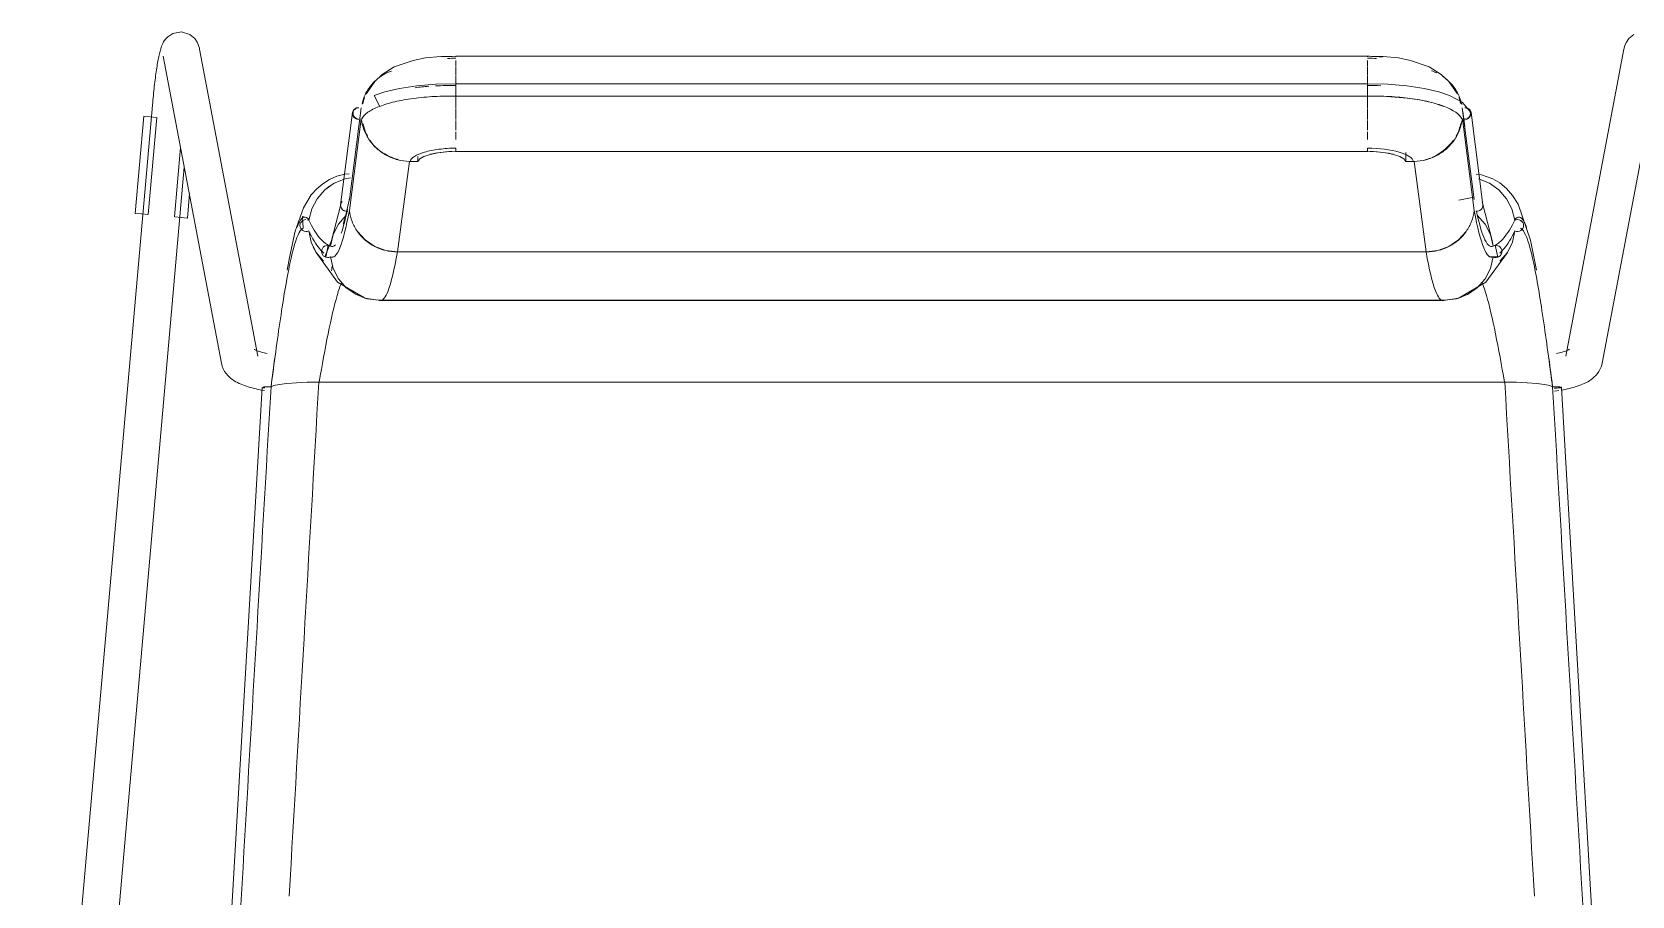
# Model space of a CAD drawing. Header units: millimetres. Extents: x 90978 to 295199, y -4084 to 97293.
# Drawn here: x 184462 to 184979, y 29782 to 30061 of the extents above; entities that cross this region are included whole.
import ezdxf

# ---------------------------------------------------------------- set-up
doc = ezdxf.new("R2010")
doc.units = ezdxf.units.MM
doc.header["$MEASUREMENT"] = 0
doc.layers.add('I-FURN', color=8, linetype='CONTINUOUS', lineweight=9)

msp = doc.modelspace()

# ---------------------------------------------------------------- linework, layer by layer
at = {"layer": 'I-FURN'}
for p, q in [((184507.14, 30060.54), (184505.48, 30059.5)), ((184509.9, 30061.03), (184507.14, 30060.54)), ((184512.65, 30060.19), (184509.9, 30061.03)), ((184503.19, 30055.63), (184503.08, 30055.23)), ((184503.32, 30056.02), (184503.19, 30055.63)), ((184503.46, 30056.43), (184503.32, 30056.02)), ((184503.63, 30056.86), (184503.46, 30056.43)), ((184503.84, 30057.33), (184503.63, 30056.86)), ((184504.15, 30057.89), (184503.84, 30057.33)), ((184504.63, 30058.6), (184504.15, 30057.89)), ((184505.48, 30059.5), (184504.63, 30058.6)), ((184512.65, 30060.19), (184514.22, 30058.87)), ((184514.22, 30058.87), (184514.97, 30057.79)), ((184514.97, 30057.79), (184515.35, 30056.99)), ((184515.35, 30056.99), (184515.56, 30056.37)), ((184515.56, 30056.37), (184515.7, 30055.85)), ((184515.7, 30055.85), (184515.78, 30055.44)), ((184534.6, 29956.14), (184515.78, 30055.44)), ((184976.45, 30055.44), (184957.63, 29956.14)), ((184976.54, 30055.85), (184976.45, 30055.44)), ((184976.67, 30056.37), (184976.54, 30055.85)), ((184976.89, 30056.99), (184976.67, 30056.37)), ((184977.26, 30057.79), (184976.89, 30056.99)), ((184978.01, 30058.87), (184977.26, 30057.79)), ((184979.59, 30060.19), (184978.01, 30058.87)), ((184502.1, 30050.52), (184502.01, 30049.95)), ((184502.19, 30051.07), (184502.1, 30050.52)), ((184502.29, 30051.6), (184502.19, 30051.07)), ((184502.38, 30052.11), (184502.29, 30051.6)), ((184502.48, 30052.61), (184502.38, 30052.11)), ((184502.57, 30053.09), (184502.48, 30052.61)), ((184502.67, 30053.55), (184502.57, 30053.09)), ((184502.77, 30053.99), (184502.67, 30053.55)), ((184502.87, 30054.42), (184502.77, 30053.99)), ((184502.97, 30054.83), (184502.87, 30054.42)), ((184503.08, 30055.23), (184502.97, 30054.83)), ((184503.99, 30053.2), (184522.81, 29953.91)), ((184584.8, 30051.84), (184578.75, 30049.71)), ((184588.84, 30052.63), (184584.8, 30051.84)), ((184593.66, 30053.14), (184588.84, 30052.63)), ((184598.69, 30053.25), (184593.66, 30053.14)), ((184598.69, 30053.25), (184598.69, 30053.08)), ((184893.54, 30053.25), (184598.69, 30053.25)), ((184598.69, 30052.95), (184598.69, 30053.23)), ((184598.69, 30050.01), (184598.69, 30051.76)), ((184893.54, 30053.08), (184893.54, 30053.25)), ((184893.54, 30053.25), (184898.57, 30053.14)), ((184893.54, 30053.23), (184893.54, 30052.95)), ((184893.54, 30051.76), (184893.54, 30050.01)), ((184898.57, 30053.14), (184903.39, 30052.63)), ((184903.39, 30052.63), (184907.43, 30051.84)), ((184907.43, 30051.84), (184913.48, 30049.71)), ((184969.42, 29953.91), (184988.24, 30053.2)), ((184501.38, 30045.52), (184501.3, 30044.83)), ((184501.47, 30046.19), (184501.38, 30045.52)), ((184501.56, 30046.86), (184501.47, 30046.19)), ((184501.64, 30047.51), (184501.56, 30046.86)), ((184501.73, 30048.14), (184501.64, 30047.51)), ((184501.82, 30048.76), (184501.73, 30048.14)), ((184501.92, 30049.36), (184501.82, 30048.76)), ((184502.01, 30049.95), (184501.92, 30049.36)), ((184572.4, 30045.03), (184569.72, 30041.13)), ((184574.87, 30047.32), (184572.4, 30045.03)), ((184578.75, 30049.71), (184574.87, 30047.32)), ((184598.69, 30047.15), (184598.69, 30049.73)), ((184598.69, 30046.99), (184598.69, 30043.97)), ((184598.69, 30043.97), (184598.69, 30046.98)), ((184893.54, 30049.73), (184893.54, 30047.15)), ((184893.54, 30043.97), (184893.54, 30046.99)), ((184893.54, 30046.98), (184893.54, 30043.97)), ((184913.48, 30049.71), (184917.36, 30047.32)), ((184917.36, 30047.32), (184919.83, 30045.03)), ((184919.83, 30045.03), (184922.51, 30041.13)), ((184500.74, 30039.76), (184500.67, 30039.01)), ((184500.81, 30040.5), (184500.74, 30039.76)), ((184500.89, 30041.24), (184500.81, 30040.5)), ((184500.97, 30041.98), (184500.89, 30041.24)), ((184501.05, 30042.7), (184500.97, 30041.98)), ((184501.13, 30043.42), (184501.05, 30042.7)), ((184501.21, 30044.13), (184501.13, 30043.42)), ((184501.3, 30044.83), (184501.21, 30044.13)), ((184569.72, 30041.13), (184569.62, 30040.93)), ((184575.72, 30041.69), (184572.26, 30040.52)), ((184572.26, 30040.52), (184574.02, 30036.98)), ((184580.41, 30042.79), (184575.72, 30041.69)), ((184586.03, 30043.63), (184580.41, 30042.79)), ((184592.15, 30044.12), (184586.03, 30043.63)), ((184598.69, 30044.21), (184592.15, 30044.12)), ((184893.54, 30044.21), (184598.69, 30044.21)), ((184598.69, 30040.36), (184598.69, 30044.21)), ((184598.69, 30044.21), (184598.69, 30044.14)), ((184598.69, 30044.14), (184598.69, 30043.95)), ((184598.69, 30043.95), (184598.69, 30043.64)), ((184598.69, 30043.64), (184598.69, 30043.25)), ((184598.69, 30043.25), (184598.69, 30042.8)), ((184598.69, 30042.8), (184598.69, 30042.31)), ((184598.69, 30042.31), (184598.69, 30041.81)), ((184598.69, 30041.81), (184598.69, 30041.33)), ((184598.69, 30041.33), (184598.69, 30040.92)), ((184598.69, 30040.92), (184598.69, 30040.59)), ((184598.69, 30040.59), (184598.69, 30040.36)), ((184598.69, 30040.28), (184598.69, 30036.47)), ((184598.69, 30036.47), (184598.69, 30040.28)), ((184598.69, 30040.25), (184893.54, 30040.25)), ((184893.54, 30044.21), (184893.54, 30040.26)), ((184893.54, 30044.21), (184900.08, 30044.12)), ((184893.54, 30044.14), (184893.54, 30044.21)), ((184893.54, 30043.95), (184893.54, 30044.14)), ((184893.54, 30043.64), (184893.54, 30043.95)), ((184893.54, 30043.25), (184893.54, 30043.64)), ((184893.54, 30042.8), (184893.54, 30043.25)), ((184893.54, 30042.31), (184893.54, 30042.8)), ((184893.54, 30041.81), (184893.54, 30042.31)), ((184893.54, 30041.33), (184893.54, 30041.81)), ((184893.54, 30040.92), (184893.54, 30041.33)), ((184893.54, 30040.59), (184893.54, 30040.92)), ((184893.54, 30040.36), (184893.54, 30040.59)), ((184893.54, 30040.26), (184893.54, 30040.36)), ((184893.54, 30036.47), (184893.54, 30040.28)), ((184893.54, 30040.28), (184893.54, 30036.47)), ((184899.77, 30040.17), (184893.54, 30040.25)), ((184906.33, 30039.64), (184899.77, 30040.17)), ((184900.08, 30044.12), (184906.21, 30043.63)), ((184906.21, 30043.63), (184911.83, 30042.79)), ((184911.83, 30042.79), (184916.52, 30041.69)), ((184916.52, 30041.69), (184919.97, 30040.52)), ((184919.97, 30040.52), (184924.09, 30038.34)), ((184922.51, 30041.13), (184922.61, 30040.93)), ((184500.51, 30037.35), (184461.57, 29594.03)), ((184500.53, 30037.51), (184500.51, 30037.35)), ((184500.6, 30038.26), (184500.53, 30037.51)), ((184500.67, 30039.01), (184500.6, 30038.26)), ((184565.24, 30034.94), (184561.38, 30005.16)), ((184568.08, 30036.5), (184564.23, 30006.81)), ((184598.69, 30032.72), (184598.69, 30036.27)), ((184893.54, 30036.27), (184893.54, 30032.72)), ((184910.34, 30039.05), (184906.33, 30039.64)), ((184914.78, 30038.08), (184910.34, 30039.05)), ((184918.21, 30036.98), (184914.78, 30038.08)), ((184924.09, 30038.34), (184926.64, 30035.44)), ((184928, 30006.81), (184924.15, 30036.5)), ((184924.31, 30035.31), (184924.93, 30030.53)), ((184930.85, 30005.16), (184926.99, 30034.94)), ((184494.94, 30002.33), (184497.7, 30033.75)), ((184497.7, 30033.75), (184499.74, 30033.57)), ((184499.17, 30001.96), (184501.93, 30033.37)), ((184499.74, 30033.57), (184501.81, 30033.38)), ((184568.06, 30032.96), (184564.21, 30003.26)), ((184567.62, 30032.97), (184567.31, 30030.53)), ((184598.69, 30032.35), (184598.69, 30030.19)), ((184598.69, 30029.25), (184598.69, 30030.21)), ((184893.54, 30030.19), (184893.54, 30032.35)), ((184893.54, 30030.21), (184893.54, 30029.25)), ((184924.18, 30032.96), (184928.02, 30003.26)), ((184598.69, 30026.26), (184598.69, 30028.72)), ((184893.54, 30028.72), (184893.54, 30026.26)), ((184509.59, 30023.7), (184507.62, 30001.22)), ((184579.76, 29989.88), (184583.62, 30019.16)), ((184583.62, 30019.16), (184586.34, 30019.09)), ((184586.34, 30020.76), (184586.34, 30019.09)), ((184586.34, 30019.09), (184586.97, 30019.95)), ((184586.97, 30019.95), (184588.33, 30020.74)), ((184588.33, 30020.74), (184590.31, 30021.41)), ((184590.31, 30021.41), (184592.8, 30021.92)), ((184592.8, 30021.92), (184595.65, 30022.24)), ((184595.65, 30022.24), (184598.69, 30022.35)), ((184893.54, 30022.41), (184598.69, 30022.41)), ((184598.69, 30022.35), (184893.54, 30022.35)), ((184893.54, 30022.35), (184896.58, 30022.24)), ((184896.58, 30022.24), (184899.43, 30021.92)), ((184899.43, 30021.92), (184901.92, 30021.41)), ((184901.92, 30021.41), (184903.91, 30020.74)), ((184903.91, 30020.74), (184905.26, 30019.95)), ((184905.26, 30019.95), (184905.9, 30019.09)), ((184905.9, 30019.09), (184905.9, 30022.1)), ((184905.9, 30019.09), (184908.61, 30019.16)), ((184908.61, 30019.16), (184912.47, 29989.88)), ((184473.52, 29592.98), (184510.8, 30017.33)), ((184560.19, 30014.36), (184557.82, 30013.33)), ((184562.7, 30015.02), (184560.19, 30014.36)), ((184564.12, 30015.16), (184562.7, 30015.02)), ((184562.84, 30013.49), (184564.58, 30013.87)), ((184564.58, 30013.87), (184562.84, 30013.5)), ((184930.39, 30014.84), (184928.61, 30015.07)), ((184933.99, 30013.54), (184930.39, 30014.84)), ((184511.85, 30000.85), (184512.54, 30008.74)), ((184553.65, 30010.27), (184551.91, 30008.31)), ((184555.62, 30011.95), (184553.65, 30010.27)), ((184556.24, 30009.93), (184553.76, 30007.1)), ((184557.82, 30013.33), (184555.62, 30011.95)), ((184559.32, 30012.1), (184556.24, 30009.93)), ((184556.24, 30009.93), (184557.8, 30011.16)), ((184562.84, 30013.5), (184559.32, 30012.1)), ((184932.91, 30012.1), (184929.4, 30013.5)), ((184935.99, 30009.93), (184932.91, 30012.1)), ((184936.26, 30012.2), (184933.99, 30013.54)), ((184938.47, 30007.1), (184935.99, 30009.93)), ((184938.43, 30010.42), (184936.26, 30012.2)), ((184940.42, 30008.18), (184938.43, 30010.42)), ((184549.41, 30004.19), (184546.73, 29996.57)), ((184551.91, 30008.31), (184549.41, 30004.19)), ((184552.02, 30003.78), (184551.11, 30000.15)), ((184553.76, 30007.1), (184552.02, 30003.78)), ((184561.4, 30005.24), (184558.43, 29993.63)), ((184561.43, 30005.4), (184561.37, 30004.93)), ((184561.37, 30004.93), (184561.44, 30004.46)), ((184561.62, 30005.84), (184561.43, 30005.4)), ((184561.44, 30004.46), (184561.62, 30004.02)), ((184561.92, 30006.23), (184561.62, 30005.84)), ((184561.62, 30004.02), (184561.92, 30003.64)), ((184561.92, 30003.64), (184562.3, 30003.34)), ((184562.98, 30001.3), (184564.36, 30007.59)), ((184927.88, 30007.59), (184923.05, 30006.63)), ((184929.93, 30003.34), (184930.31, 30003.64)), ((184930.31, 30003.64), (184930.61, 30004.02)), ((184930.8, 30005.4), (184930.61, 30005.84)), ((184930.61, 30004.02), (184930.8, 30004.46)), ((184930.86, 30004.93), (184930.8, 30005.4)), ((184930.8, 30004.46), (184930.86, 30004.93)), ((184930.83, 30005.24), (184933.8, 29993.63)), ((184940.22, 30003.78), (184938.47, 30007.1)), ((184941.12, 30000.15), (184940.22, 30003.78)), ((184942.23, 30005.36), (184940.42, 30008.18)), ((184946.22, 29993.64), (184942.23, 30005.36)), ((184496.98, 30002.16), (184494.94, 30002.33)), ((184499.05, 30001.97), (184496.98, 30002.16)), ((184509.81, 30001.03), (184507.74, 30001.21)), ((184511.85, 30000.85), (184509.81, 30001.03)), ((184548.24, 29998.45), (184548.32, 29998.93)), ((184548.31, 29998.93), (184548.24, 29998.45)), ((184548.3, 29997.96), (184548.24, 29998.45)), ((184548.24, 29998.45), (184548.3, 29997.96)), ((184548.51, 29999.39), (184548.31, 29998.93)), ((184548.32, 29998.93), (184548.51, 29999.39)), ((184548.51, 29999.39), (184548.81, 29999.78)), ((184548.81, 29999.78), (184548.51, 29999.39)), ((184548.81, 29999.78), (184549.2, 30000.09)), ((184549.19, 30000.09), (184548.81, 29999.78)), ((184550.21, 30001.07), (184549.04, 30001.39)), ((184549.04, 30001.39), (184549.23, 29997.55)), ((184549.65, 30000.28), (184549.19, 30000.09)), ((184549.2, 30000.09), (184549.65, 30000.28)), ((184549.65, 30000.28), (184550.15, 30000.36)), ((184550.14, 30000.36), (184549.65, 30000.28)), ((184551.11, 30000.15), (184550.64, 30000.32)), ((184550.64, 30000.31), (184551.11, 30000.15)), ((184560.72, 29998.89), (184558.97, 29995.5)), ((184563.23, 30001.76), (184560.72, 29998.89)), ((184562.23, 29998.86), (184562.98, 30001.3)), ((184562.3, 30003.34), (184562.75, 30003.14)), ((184562.75, 30003.14), (184563.25, 30003.07)), ((184563.25, 30003.07), (184563.74, 30003.1)), ((184928.49, 30003.1), (184928.99, 30003.07)), ((184928.99, 30003.07), (184929.48, 30003.14)), ((184931.51, 29998.89), (184929.01, 30001.76)), ((184929.48, 30003.14), (184929.93, 30003.34)), ((184933.27, 29995.5), (184931.51, 29998.89)), ((184941.59, 30000.32), (184941.12, 30000.15)), ((184941.12, 30000.15), (184941.59, 30000.31)), ((184941.59, 30000.31), (184942.09, 30000.36)), ((184942.09, 30000.36), (184941.59, 30000.32)), ((184942.09, 30000.36), (184942.58, 30000.28)), ((184942.58, 30000.28), (184942.09, 30000.36)), ((184942.58, 30000.28), (184943.03, 30000.09)), ((184943.04, 30000.09), (184942.58, 30000.28)), ((184943.03, 30000.09), (184943.42, 29999.78)), ((184943.43, 29999.78), (184943.04, 30000.09)), ((184943.42, 29999.78), (184943.72, 29999.39)), ((184943.73, 29999.39), (184943.43, 29999.78)), ((184943.72, 29999.39), (184943.92, 29998.93)), ((184943.92, 29998.93), (184943.73, 29999.39)), ((184943.92, 29998.93), (184943.99, 29998.45)), ((184944, 29998.45), (184943.92, 29998.93)), ((184943.99, 29998.45), (184943.93, 29997.96)), ((184943.94, 29997.96), (184944, 29998.45)), ((184546.73, 29996.57), (184544.84, 29988.04)), ((184548.48, 29997.5), (184548.3, 29997.96)), ((184548.3, 29997.96), (184548.48, 29997.5)), ((184548.77, 29997.1), (184548.48, 29997.5)), ((184548.48, 29997.5), (184548.77, 29997.1)), ((184549.15, 29996.78), (184548.77, 29997.1)), ((184548.77, 29997.1), (184549.15, 29996.78)), ((184549.6, 29996.58), (184549.15, 29996.78)), ((184549.15, 29996.78), (184549.6, 29996.57)), ((184550.09, 29996.49), (184549.6, 29996.58)), ((184549.6, 29996.57), (184550.09, 29996.48)), ((184550.59, 29996.51), (184550.09, 29996.49)), ((184550.09, 29996.48), (184550.59, 29996.51)), ((184551.06, 29996.67), (184550.59, 29996.51)), ((184550.59, 29996.51), (184551.06, 29996.66)), ((184551.85, 29993.05), (184551.06, 29996.67)), ((184551.06, 29996.66), (184551.85, 29993.05)), ((184558.43, 29993.63), (184556.26, 29988.31)), ((184558.97, 29995.5), (184558.07, 29991.78)), ((184566.84, 29996.49), (184569.33, 29993.75)), ((184569.33, 29993.75), (184572.44, 29991.68)), ((184919.79, 29991.68), (184922.9, 29993.75)), ((184922.9, 29993.75), (184925.39, 29996.49)), ((184934.16, 29991.78), (184933.27, 29995.5)), ((184933.8, 29993.63), (184934.13, 29991.76)), ((184941.17, 29996.67), (184940.38, 29993.05)), ((184940.39, 29993.05), (184941.17, 29996.66)), ((184941.64, 29996.51), (184941.17, 29996.67)), ((184941.17, 29996.66), (184941.64, 29996.51)), ((184942.14, 29996.49), (184941.64, 29996.51)), ((184941.64, 29996.51), (184942.14, 29996.48)), ((184942.63, 29996.58), (184942.14, 29996.49)), ((184942.14, 29996.48), (184942.64, 29996.57)), ((184943.08, 29996.78), (184942.63, 29996.58)), ((184942.64, 29996.57), (184943.09, 29996.78)), ((184943.46, 29997.1), (184943.08, 29996.78)), ((184943.09, 29996.78), (184943.46, 29997.1)), ((184943.75, 29997.5), (184943.46, 29997.1)), ((184943.46, 29997.1), (184943.75, 29997.5)), ((184943.93, 29997.96), (184943.75, 29997.5)), ((184943.75, 29997.5), (184943.94, 29997.96)), ((184948.13, 29983.98), (184946.22, 29993.64)), ((184544.84, 29988.04), (184544.11, 29983.98)), ((184553.5, 29989.73), (184551.85, 29993.05)), ((184551.85, 29993.05), (184553.49, 29989.73)), ((184553.44, 29989.65), (184552.55, 29991.4)), ((184560.42, 29980.11), (184553.44, 29989.65)), ((184553.49, 29989.73), (184555.89, 29986.89)), ((184555.89, 29986.89), (184553.5, 29989.73)), ((184555.23, 29990.03), (184555.3, 29990.52)), ((184555.3, 29990.52), (184555.23, 29990.03)), ((184555.3, 29989.54), (184555.23, 29990.03)), ((184555.23, 29990.03), (184555.3, 29989.54)), ((184555.3, 29990.52), (184555.49, 29990.98)), ((184555.49, 29990.98), (184555.3, 29990.52)), ((184555.49, 29989.08), (184555.3, 29989.54)), ((184555.3, 29989.54), (184555.49, 29989.08)), ((184555.49, 29990.98), (184555.78, 29991.38)), ((184555.78, 29991.38), (184555.49, 29990.98)), ((184555.78, 29988.67), (184555.49, 29989.08)), ((184555.49, 29989.08), (184555.78, 29988.67)), ((184555.78, 29991.38), (184556.17, 29991.7)), ((184556.16, 29991.7), (184555.78, 29991.38)), ((184556.17, 29988.36), (184555.78, 29988.67)), ((184555.78, 29988.67), (184556.16, 29988.36)), ((184556.61, 29991.9), (184556.16, 29991.7)), ((184556.16, 29988.36), (184556.61, 29988.16)), ((184556.17, 29991.7), (184556.62, 29991.9)), ((184556.62, 29988.16), (184556.17, 29988.36)), ((184557.39, 29992.06), (184556.56, 29988.17)), ((184557.1, 29991.98), (184556.61, 29991.9)), ((184556.61, 29988.16), (184557.1, 29988.07)), ((184556.62, 29991.9), (184557.11, 29991.98)), ((184557.11, 29988.08), (184556.62, 29988.16)), ((184557.6, 29991.94), (184557.1, 29991.98)), ((184557.1, 29988.07), (184557.6, 29988.11)), ((184557.11, 29991.98), (184557.6, 29991.94)), ((184557.6, 29988.12), (184557.11, 29988.08)), ((184557.6, 29991.94), (184558.07, 29991.78)), ((184558.07, 29991.78), (184557.6, 29991.94)), ((184558.07, 29988.28), (184557.6, 29988.12)), ((184557.6, 29988.11), (184558.07, 29988.27)), ((184558.07, 29988.27), (184558.97, 29984.56)), ((184572.44, 29991.68), (184575.99, 29990.36)), ((184575.99, 29990.36), (184579.76, 29989.88)), ((184912.47, 29989.88), (184579.76, 29989.88)), ((184579.76, 29989.88), (184912.47, 29989.88)), ((184912.47, 29989.88), (184916.24, 29990.36)), ((184916.24, 29990.36), (184919.79, 29991.68)), ((184931.81, 29980.11), (184938.8, 29989.65)), ((184933.09, 29988.26), (184935.97, 29988.31)), ((184933.27, 29984.56), (184934.16, 29988.27)), ((184934.16, 29991.78), (184934.63, 29991.94)), ((184934.63, 29991.94), (184934.16, 29991.78)), ((184934.63, 29988.12), (184934.16, 29988.28)), ((184934.16, 29988.27), (184934.63, 29988.11)), ((184934.63, 29991.94), (184935.13, 29991.98)), ((184935.13, 29991.98), (184934.63, 29991.94)), ((184935.13, 29988.08), (184934.63, 29988.12)), ((184934.63, 29988.11), (184935.13, 29988.07)), ((184935.67, 29988.17), (184934.84, 29992.06)), ((184935.13, 29991.98), (184935.62, 29991.9)), ((184935.62, 29991.9), (184935.13, 29991.98)), ((184935.62, 29988.16), (184935.13, 29988.08)), ((184935.13, 29988.07), (184935.62, 29988.16)), ((184935.62, 29991.9), (184936.07, 29991.7)), ((184936.07, 29991.7), (184935.62, 29991.9)), ((184936.07, 29988.36), (184935.62, 29988.16)), ((184935.62, 29988.16), (184936.07, 29988.36)), ((184936.07, 29991.7), (184936.45, 29991.38)), ((184936.45, 29991.38), (184936.07, 29991.7)), ((184936.45, 29988.67), (184936.07, 29988.36)), ((184936.07, 29988.36), (184936.45, 29988.67)), ((184938.74, 29989.73), (184936.34, 29986.89)), ((184936.34, 29986.89), (184938.75, 29989.73)), ((184936.45, 29991.38), (184936.74, 29990.98)), ((184936.75, 29990.98), (184936.45, 29991.38)), ((184936.74, 29989.08), (184936.45, 29988.67)), ((184936.45, 29988.67), (184936.75, 29989.08)), ((184936.74, 29990.98), (184936.93, 29990.52)), ((184936.93, 29989.54), (184936.74, 29989.08)), ((184936.94, 29990.52), (184936.75, 29990.98)), ((184936.75, 29989.08), (184936.94, 29989.54)), ((184936.93, 29990.52), (184937, 29990.03)), ((184937, 29990.03), (184936.93, 29989.54)), ((184937, 29990.03), (184936.94, 29990.52)), ((184936.94, 29989.54), (184937, 29990.03)), ((184940.38, 29993.05), (184938.74, 29989.73)), ((184938.75, 29989.73), (184940.39, 29993.05)), ((184938.8, 29989.65), (184939.68, 29991.4)), ((184560.72, 29981.17), (184558.97, 29984.56)), ((184558.97, 29984.56), (184560.72, 29981.17)), ((184933.26, 29984.56), (184931.51, 29981.17)), ((184931.51, 29981.17), (184933.27, 29984.56)), ((184569.07, 29975), (184560.42, 29980.11)), ((184563.23, 29978.3), (184560.72, 29981.17)), ((184560.72, 29981.17), (184563.23, 29978.29)), ((184566.37, 29976.13), (184563.23, 29978.3)), ((184563.23, 29978.29), (184566.36, 29976.12)), ((184923.16, 29975), (184931.81, 29980.11)), ((184929, 29978.3), (184925.87, 29976.13)), ((184925.87, 29976.12), (184929.01, 29978.29)), ((184931.51, 29981.17), (184929, 29978.3)), ((184929.01, 29978.29), (184931.51, 29981.17)), ((184569.23, 29974.93), (184566.05, 29976.3)), ((184566.36, 29976.12), (184569.93, 29974.76)), ((184569.93, 29974.76), (184566.37, 29976.13)), ((184574.26, 29974.13), (184569.23, 29974.93)), ((184573.72, 29974.29), (184569.93, 29974.76)), ((184569.93, 29974.76), (184573.72, 29974.28)), ((184918.51, 29974.28), (184573.72, 29974.28)), ((184573.72, 29974.28), (184918.51, 29974.28)), ((184574.26, 29974.13), (184879.06, 29974.13)), ((184879.06, 29974.13), (184917.97, 29974.13)), ((184917.97, 29974.13), (184923.01, 29974.93)), ((184922.3, 29974.76), (184918.51, 29974.29)), ((184918.51, 29974.28), (184922.3, 29974.76)), ((184925.87, 29976.13), (184922.3, 29974.76)), ((184922.3, 29974.76), (184925.87, 29976.12)), ((184923.01, 29974.93), (184926.18, 29976.3)), ((184533.38, 29958.37), (184533.4, 29958.36)), ((184533.4, 29958.36), (184533.48, 29958.32)), ((184533.48, 29958.32), (184533.56, 29958.27)), ((184533.56, 29958.27), (184533.72, 29958.19)), ((184533.72, 29958.19), (184533.91, 29958.11)), ((184533.91, 29958.11), (184534.14, 29958.01)), ((184534.14, 29958.01), (184534.41, 29957.91)), ((184534.41, 29957.91), (184534.71, 29957.8)), ((184534.71, 29957.8), (184535.05, 29957.7)), ((184535.05, 29957.7), (184535.42, 29957.59)), ((184535.42, 29957.59), (184535.81, 29957.48)), ((184535.81, 29957.48), (184536.23, 29957.37)), ((184536.23, 29957.37), (184536.68, 29957.27)), ((184536.68, 29957.27), (184537.15, 29957.17)), ((184537.15, 29957.17), (184537.64, 29957.07)), ((184955.09, 29957.17), (184954.59, 29957.07)), ((184955.55, 29957.27), (184955.09, 29957.17)), ((184956, 29957.37), (184955.55, 29957.27)), ((184956.42, 29957.48), (184956, 29957.37)), ((184956.82, 29957.59), (184956.42, 29957.48)), ((184957.18, 29957.7), (184956.82, 29957.59)), ((184957.52, 29957.8), (184957.18, 29957.7)), ((184957.82, 29957.91), (184957.52, 29957.8)), ((184958.09, 29958.01), (184957.82, 29957.91)), ((184958.32, 29958.11), (184958.09, 29958.01)), ((184958.52, 29958.19), (184958.32, 29958.11)), ((184958.67, 29958.27), (184958.52, 29958.19)), ((184958.76, 29958.32), (184958.67, 29958.27)), ((184958.83, 29958.36), (184958.76, 29958.32)), ((184958.85, 29958.37), (184958.83, 29958.36)), ((184522.81, 29953.91), (184523.07, 29952.92)), ((184523.07, 29952.92), (184523.43, 29952.03)), ((184523.43, 29952.03), (184523.87, 29951.24)), ((184968.8, 29952.03), (184968.37, 29951.24)), ((184969.17, 29952.92), (184968.8, 29952.03)), ((184969.42, 29953.91), (184969.17, 29952.92)), ((184523.87, 29951.24), (184524.35, 29950.55)), ((184524.35, 29950.55), (184524.86, 29949.95)), ((184524.86, 29949.95), (184525.38, 29949.44)), ((184525.38, 29949.44), (184525.91, 29948.98)), ((184525.91, 29948.98), (184526.44, 29948.58)), ((184526.44, 29948.58), (184526.98, 29948.22)), ((184526.98, 29948.22), (184527.52, 29947.9)), ((184527.52, 29947.9), (184528.05, 29947.61)), ((184528.05, 29947.61), (184528.61, 29947.34)), ((184528.61, 29947.34), (184529.17, 29947.08)), ((184529.17, 29947.08), (184529.74, 29946.85)), ((184529.74, 29946.85), (184530.32, 29946.63)), ((184530.32, 29946.63), (184530.91, 29946.42)), ((184538.87, 29946.25), (184539.77, 29946.65)), ((184539.77, 29946.65), (184538.87, 29946.25)), ((184539.77, 29946.65), (184541.51, 29947.02)), ((184541.52, 29947.02), (184539.77, 29946.65)), ((184541.51, 29947.02), (184543.98, 29947.33)), ((184544.01, 29947.33), (184541.52, 29947.02)), ((184544.01, 29947.33), (184547.06, 29947.57)), ((184547.11, 29947.57), (184544.01, 29947.33)), ((184547.11, 29947.57), (184550.59, 29947.72)), ((184550.65, 29947.72), (184547.11, 29947.57)), ((184550.65, 29947.72), (184554.34, 29947.78)), ((184554.42, 29947.78), (184550.65, 29947.72)), ((184937.82, 29947.78), (184554.42, 29947.78)), ((184554.42, 29947.78), (184937.89, 29947.78)), ((184941.58, 29947.72), (184937.82, 29947.78)), ((184937.89, 29947.78), (184941.59, 29947.72)), ((184945.12, 29947.57), (184941.58, 29947.72)), ((184941.65, 29947.72), (184945.12, 29947.57)), ((184948.22, 29947.33), (184945.12, 29947.57)), ((184945.17, 29947.57), (184948.23, 29947.33)), ((184950.72, 29947.02), (184948.22, 29947.33)), ((184948.26, 29947.33), (184950.72, 29947.02)), ((184952.46, 29946.65), (184950.72, 29947.02)), ((184950.73, 29947.02), (184952.46, 29946.65)), ((184952.46, 29946.65), (184953.37, 29946.25)), ((184953.37, 29946.25), (184952.46, 29946.65)), ((184961.91, 29946.63), (184961.32, 29946.42)), ((184962.49, 29946.85), (184961.91, 29946.63)), ((184963.06, 29947.08), (184962.49, 29946.85)), ((184963.63, 29947.34), (184963.06, 29947.08)), ((184964.18, 29947.61), (184963.63, 29947.34)), ((184964.71, 29947.9), (184964.18, 29947.61)), ((184965.25, 29948.22), (184964.71, 29947.9)), ((184965.79, 29948.58), (184965.25, 29948.22)), ((184966.32, 29948.98), (184965.79, 29948.58)), ((184966.85, 29949.44), (184966.32, 29948.98)), ((184967.37, 29949.95), (184966.85, 29949.44)), ((184967.88, 29950.55), (184967.37, 29949.95)), ((184968.37, 29951.24), (184967.88, 29950.55)), ((184516.71, 29614.16), (184536, 29946.06)), ((184530.91, 29946.42), (184531.52, 29946.23)), ((184531.52, 29946.23), (184532.13, 29946.05)), ((184532.13, 29946.05), (184532.76, 29945.87)), ((184532.76, 29945.87), (184533.41, 29945.71)), ((184533.41, 29945.71), (184534.06, 29945.56)), ((184534.06, 29945.56), (184534.73, 29945.42)), ((184534.73, 29945.42), (184535.41, 29945.28)), ((184535.41, 29945.28), (184536.1, 29945.16)), ((184536, 29946.06), (184536.06, 29946.01)), ((184536.06, 29946.01), (184536, 29946.06)), ((184536.1, 29945.16), (184536.81, 29945.04)), ((184536.53, 29945.92), (184536.24, 29945.96)), ((184536.25, 29945.96), (184536.54, 29945.92)), ((184536.26, 29946.17), (184536.56, 29946.21)), ((184536.57, 29946.21), (184536.27, 29946.17)), ((184536.91, 29945.88), (184536.53, 29945.92)), ((184536.54, 29945.92), (184536.92, 29945.88)), ((184536.56, 29946.21), (184536.95, 29946.25)), ((184536.95, 29946.25), (184536.57, 29946.21)), ((184537.41, 29946.27), (184536.95, 29946.25)), ((184536.95, 29946.25), (184537.4, 29946.27)), ((184537.4, 29946.27), (184537.9, 29946.28)), ((184537.9, 29946.28), (184537.41, 29946.27)), ((184538.4, 29946.27), (184537.9, 29946.28)), ((184537.9, 29946.28), (184538.39, 29946.27)), ((184538.39, 29946.27), (184538.87, 29946.25)), ((184538.87, 29946.25), (184538.4, 29946.27)), ((184953.84, 29946.27), (184953.37, 29946.25)), ((184953.37, 29946.25), (184953.84, 29946.27)), ((184954.33, 29946.28), (184953.84, 29946.27)), ((184953.84, 29946.27), (184954.34, 29946.28)), ((184953.87, 29945.85), (184954.37, 29945.85)), ((184954.38, 29945.85), (184953.88, 29945.85)), ((184954.71, 29944.93), (184953.98, 29944.83)), ((184954.83, 29946.27), (184954.33, 29946.28)), ((184954.34, 29946.28), (184954.83, 29946.27)), ((184954.37, 29945.85), (184954.86, 29945.86)), ((184954.87, 29945.86), (184954.38, 29945.85)), ((184955.42, 29945.04), (184954.71, 29944.93)), ((184955.28, 29946.25), (184954.83, 29946.27)), ((184954.83, 29946.27), (184955.28, 29946.25)), ((184954.86, 29945.86), (184955.31, 29945.88)), ((184955.32, 29945.88), (184954.87, 29945.86)), ((184955.67, 29946.21), (184955.28, 29946.25)), ((184955.28, 29946.25), (184955.67, 29946.21)), ((184955.31, 29945.88), (184955.69, 29945.92)), ((184955.7, 29945.92), (184955.32, 29945.88)), ((184955.97, 29946.17), (184955.67, 29946.21)), ((184955.67, 29946.21), (184955.97, 29946.17)), ((184955.69, 29945.92), (184955.98, 29945.96)), ((184955.99, 29945.96), (184955.7, 29945.92)), ((184956.16, 29946.12), (184955.97, 29946.17)), ((184955.97, 29946.17), (184956.16, 29946.12)), ((184955.98, 29945.96), (184956.17, 29946.01)), ((184956.17, 29946.01), (184955.99, 29945.96)), ((184956.82, 29945.28), (184956.13, 29945.16)), ((184956.23, 29946.07), (184956.16, 29946.12)), ((184956.16, 29946.12), (184956.23, 29946.06)), ((184956.17, 29946.01), (184956.23, 29946.06)), ((184956.23, 29946.06), (184956.17, 29946.01)), ((184975.52, 29614.16), (184956.23, 29946.06)), ((184957.5, 29945.42), (184956.82, 29945.28)), ((184958.17, 29945.56), (184957.5, 29945.42)), ((184958.83, 29945.71), (184958.17, 29945.56)), ((184959.47, 29945.87), (184958.83, 29945.71)), ((184960.1, 29946.05), (184959.47, 29945.87)), ((184960.72, 29946.23), (184960.1, 29946.05)), ((184961.32, 29946.42), (184960.72, 29946.23))]:
    msp.add_line(p, q, dxfattribs=at)
for centre, major_axis, ratio, start_param, end_param in [((184598.69, 30048.97), (-12.4, 0), 0.287441, 4.712389, 4.932602), ((184893.54, 30048.97), (12.4, 0), 0.287441, 1.332781, 1.570796), ((184598.69, 30037.5), (0, 15.75), 0.000004, 2.669107, 2.851347), ((184893.54, 30037.5), (0, 15.75), 0.000004, 3.431839, 3.614078), ((184563.33, 30004.93), (1.96, 0), 0.955139, 2.379629, 4.923331), ((184928.9, 30004.93), (1.96, 0), 0.955139, 4.501447, 6.790779), ((184579.89, 30004.95), (15.78, 0), 0.955139, 3.254129, 3.495629), ((184579.89, 30004.95), (15.78, 0), 0.955139, 3.495799, 3.737346), ((184912.34, 30004.95), (15.78, 0), 0.955139, 5.687432, 5.928979), ((184912.34, 30004.95), (15.78, 0), 0.955139, 5.929149, 6.170649), ((184579.89, 30004.95), (15.78, 0), 0.955139, 3.737469, 4.704147), ((184912.34, 30004.95), (15.78, 0), 0.955139, 4.720632, 5.68731)]:
    msp.add_ellipse(centre, major_axis=major_axis, ratio=ratio, start_param=start_param, end_param=end_param, dxfattribs=at)
for points in [[(184594.09, 30052.97), (184595.56, 30053.1), (184597.11, 30053.16), (184598.69, 30053.16)], [(184893.54, 30053.16), (184895.26, 30053.17), (184896.93, 30053.09), (184898.51, 30052.94)], [(184915.93, 30047.77), (184915.38, 30048.04), (184914.81, 30048.3), (184914.23, 30048.51)], [(184568.52, 30037.83), (184568.68, 30038.52), (184568.88, 30039.19), (184569.14, 30039.85)], [(184585.54, 30043), (184586.95, 30043.18), (184588.4, 30043.35), (184589.88, 30043.46)], [(184592.09, 30043.58), (184594.27, 30043.69), (184596.47, 30043.72), (184598.69, 30043.68)], [(184893.54, 30043.68), (184894.97, 30043.7), (184896.39, 30043.7), (184897.81, 30043.66)], [(184893.54, 30040.28), (184895.89, 30040.32), (184900.54, 30040.25), (184907.4, 30039.62), (184913.54, 30038.51), (184918.61, 30036.98), (184922.31, 30035.08), (184923.62, 30033.68), (184923.97, 30032.95)], [(184923.09, 30039.84), (184923.33, 30039.21), (184923.49, 30038.56), (184923.63, 30037.9)], [(184568.26, 30032.95), (184568.61, 30033.68), (184569.92, 30035.08), (184572.39, 30036.35), (184573.85, 30036.92)], [(184568.06, 30032.96), (184568.2, 30031.72), (184568.79, 30029.34), (184570.55, 30026), (184573.08, 30023.16), (184576.22, 30020.97), (184579.82, 30019.56), (184582.33, 30019.2), (184583.62, 30019.16)], [(184570.04, 30027.45), (184569.34, 30028.71), (184568.94, 30030.07), (184568.6, 30031.45)], [(184908.61, 30019.16), (184909.91, 30019.2), (184912.41, 30019.56), (184916.01, 30020.97), (184919.15, 30023.16), (184921.68, 30026), (184923.45, 30029.34), (184924.03, 30031.72), (184924.18, 30032.96)], [(184923.71, 30031.44), (184923.4, 30030.06), (184922.9, 30028.69), (184922.2, 30027.43)], [(184924.94, 30032.78), (184924.77, 30032.77), (184924.6, 30032.77), (184924.44, 30032.8)], [(184583.87, 30019.17), (184584, 30019.73), (184584.94, 30020.83), (184588.26, 30022.22), (184593.06, 30023.18), (184596.8, 30023.45), (184598.69, 30023.47)], [(184597.34, 30022.39), (184594.74, 30022.3), (184592.39, 30021.95), (184590.31, 30021.46)], [(184893.54, 30023.47), (184897.33, 30023.42), (184904.73, 30022.45), (184908.11, 30020.29), (184908.36, 30019.17)], [(184901.92, 30021.46), (184899.87, 30022.01), (184897.15, 30022.29), (184894.38, 30022.39)], [(184561.61, 29995.93), (184562.27, 29997.83), (184562.93, 30000.64), (184563.59, 30003.68)], [(184558.07, 29988.28), (184559.1, 29987.73), (184561.14, 29989.7), (184563.19, 29997.76), (184564.21, 30003.26)], [(184934.16, 29988.28), (184933.14, 29987.73), (184931.09, 29989.7), (184929.04, 29997.76), (184928.02, 30003.26)], [(184557.87, 29988.35), (184557.94, 29988.32), (184558, 29988.3), (184558.07, 29988.27)], [(184558.07, 29991.78), (184558.62, 29991.49), (184559.16, 29991.63), (184559.71, 29992.2)], [(184558.46, 29983.81), (184558.52, 29984.28), (184558.58, 29984.75), (184558.63, 29985.21)], [(184573.72, 29974.29), (184573.9, 29974.18), (184574.08, 29974.13), (184574.26, 29974.13)], [(184917.97, 29974.13), (184918.15, 29974.13), (184918.33, 29974.18), (184918.51, 29974.29)], [(184538.88, 29946.26), (184539.28, 29949.39), (184539.67, 29952.55), (184540.07, 29955.66)], [(184953.35, 29946.26), (184952.96, 29949.32), (184952.58, 29952.42), (184952.19, 29955.47)], [(184544.75, 29781.54), (184547.95, 29837), (184551.14, 29892.42), (184554.34, 29947.78)], [(184937.89, 29947.78), (184941.09, 29892.42), (184944.29, 29837), (184947.48, 29781.54)], [(184538.87, 29946.25), (184535.65, 29891.02), (184529.21, 29780.42), (184522.77, 29669.66), (184519.55, 29614.25)], [(184953.37, 29946.25), (184956.59, 29891.02), (184963.03, 29780.42), (184969.47, 29669.66), (184972.69, 29614.25)]]:
    msp.add_open_spline(points, degree=3, dxfattribs=at)
for points, knots in [([(184573.19, 30045.76), (184572.24, 30044.97), (184570.57, 30043.15), (184568.97, 30040.34), (184568.5, 30038.42), (184568.34, 30037.69)], [0.5, 0.5, 0.5, 0.5, 0.6666667, 0.8333333, 0.9365189, 0.9365189, 0.9365189, 0.9365189]), ([(184577.82, 30048.41), (184577.31, 30048.22), (184575.96, 30047.65), (184574.7, 30046.91), (184573.98, 30046.38)], [0.260519, 0.260519, 0.260519, 0.260519, 0.3333333, 0.4544474, 0.4544474, 0.4544474, 0.4544474]), ([(184923.96, 30037.62), (184923.8, 30038.38), (184923.24, 30040.29), (184921.68, 30043.15), (184919.67, 30045.33), (184918.29, 30046.34), (184917.89, 30046.61)], [0.0592823, 0.0592823, 0.0592823, 0.0592823, 0.1666667, 0.3333333, 0.5, 0.565028, 0.565028, 0.565028, 0.565028]), ([(184574.02, 30036.98), (184575.44, 30037.53), (184578.77, 30038.52), (184584.83, 30039.62), (184591.69, 30040.25), (184596.34, 30040.32), (184598.69, 30040.28)], [0.3397465, 0.3397465, 0.3397465, 0.3397465, 0.5, 0.6666667, 0.8333333, 0.9999948, 0.9999948, 0.9999948, 0.9999948]), ([(184567.2, 30036.54), (184567.06, 30036.55), (184566.84, 30036.53), (184566.55, 30036.46), (184566.28, 30036.37), (184565.96, 30036.18), (184565.64, 30035.89), (184565.41, 30035.53), (184565.27, 30035.18), (184565.23, 30034.87), (184565.22, 30034.6), (184565.25, 30034.34), (184565.33, 30034.09), (184565.44, 30033.83), (184565.63, 30033.52), (184565.96, 30033.2), (184566.35, 30032.96), (184566.71, 30032.84), (184566.97, 30032.8), (184567.13, 30032.78), (184567.2, 30032.77)], [0.1111111, 0.1111111, 0.1111111, 0.1111111, 0.1666667, 0.1944444, 0.2222222, 0.2777778, 0.3333333, 0.3888889, 0.4444444, 0.4791667, 0.5138889, 0.5486111, 0.5833333, 0.6180556, 0.6527778, 0.7222222, 0.7916667, 0.8263889, 0.8611111, 0.8888889, 0.8888889, 0.8888889, 0.8888889]), ([(184566.81, 30032.87), (184566.69, 30032.91), (184566.46, 30033.01), (184566.04, 30033.28), (184565.59, 30033.83), (184565.33, 30034.7), (184565.56, 30035.48), (184565.96, 30035.99), (184566.34, 30036.29), (184566.8, 30036.48), (184567.13, 30036.52), (184567.3, 30036.53)], [-0.8125, -0.8125, -0.8125, -0.8125, -0.765625, -0.71875, -0.625, -0.5, -0.375, -0.3125, -0.25, -0.1875, -0.125, -0.125, -0.125, -0.125]), ([(184924.18, 30032.96), (184924.32, 30032.9), (184924.53, 30032.83), (184924.82, 30032.79), (184925.1, 30032.77), (184925.4, 30032.81), (184925.69, 30032.9), (184925.95, 30033), (184926.27, 30033.2), (184926.59, 30033.51), (184926.82, 30033.88), (184926.96, 30034.24), (184927.01, 30034.55), (184927.01, 30034.82), (184926.98, 30035.08), (184926.9, 30035.33), (184926.79, 30035.58), (184926.6, 30035.88), (184926.28, 30036.19), (184925.88, 30036.41), (184925.53, 30036.5), (184925.26, 30036.54), (184925.1, 30036.54), (184925.03, 30036.54)], [0, 0, 0, 0, 0.0555556, 0.0833333, 0.1111111, 0.1666667, 0.1944444, 0.2222222, 0.2777778, 0.3333333, 0.3888889, 0.4444444, 0.4791667, 0.5138889, 0.5486111, 0.5833333, 0.6180556, 0.6527778, 0.7222222, 0.7916667, 0.8263889, 0.8611111, 0.8888889, 0.8888889, 0.8888889, 0.8888889]), ([(184924.94, 30036.53), (184925.1, 30036.52), (184925.39, 30036.48), (184925.78, 30036.34), (184926.19, 30036.08), (184926.65, 30035.56), (184926.9, 30034.7), (184926.67, 30033.91), (184926.27, 30033.38), (184925.89, 30033.06), (184925.58, 30032.92), (184925.43, 30032.87)], [-0.875, -0.875, -0.875, -0.875, -0.8125, -0.765625, -0.71875, -0.625, -0.5, -0.375, -0.3125, -0.25, -0.1875, -0.1875, -0.1875, -0.1875]), ([(184580.09, 30019.71), (184578.85, 30020.04), (184575.33, 30021.46), (184572.03, 30023.93), (184570.89, 30026.08)], [-0.8333333, -0.8333333, -0.8333333, -0.8333333, -0.6666667, -0.3333333, -0.3333333, -0.3333333, -0.3333333]), ([(184921.34, 30026.08), (184919.91, 30024.03), (184916.96, 30021.52), (184913.39, 30019.96), (184912.15, 30019.71)], [-0.6666667, -0.6666667, -0.6666667, -0.6666667, -0.3333333, -0.1666667, -0.1666667, -0.1666667, -0.1666667]), ([(184547.34, 29997.94), (184547.58, 29998.57), (184548.83, 30001.48), (184550.09, 30001.71), (184551.11, 30000.15)], [0.6929173, 0.6929173, 0.6929173, 0.6929173, 0.75, 1, 1, 1, 1]), ([(184551.11, 30000.15), (184552.27, 29997.75), (184554.37, 29994.32), (184556.46, 29992.53), (184557.39, 29992.06)], [0, 0, 0, 0, 0.5, 0.9025383, 0.9025383, 0.9025383, 0.9025383]), ([(184934.16, 29991.78), (184933.14, 29991.23), (184931.32, 29992.97), (184929.5, 29999.45), (184928.71, 30003.17)], [0, 0, 0, 0, 0.5, 0.8877852, 0.8877852, 0.8877852, 0.8877852]), ([(184941.12, 30000.15), (184939.96, 29997.75), (184937.87, 29994.32), (184935.77, 29992.53), (184934.84, 29992.06)], [0, 0, 0, 0, 0.5, 0.9025379, 0.9025379, 0.9025379, 0.9025379]), ([(184944.97, 29997.73), (184944.71, 29998.45), (184943.42, 30001.47), (184942.14, 30001.71), (184941.12, 30000.15)], [0.6866019, 0.6866019, 0.6866019, 0.6866019, 0.75, 1, 1, 1, 1]), ([(184538.87, 29946.25), (184539.88, 29953.8), (184541.92, 29969.02), (184544.97, 29987.45), (184547.4, 29995.75), (184548.83, 29997.35), (184549.23, 29997.55)], [0, 0, 0, 0, 0.25, 0.5, 0.75, 0.8499411, 0.8499411, 0.8499411, 0.8499411]), ([(184551.06, 29996.67), (184552.23, 29994.26), (184553.86, 29991.6), (184555.49, 29989.93), (184555.94, 29989.53)], [0, 0, 0, 0, 0.5, 0.6963068, 0.6963068, 0.6963068, 0.6963068]), ([(184941.17, 29996.67), (184940, 29994.26), (184938.37, 29991.6), (184936.75, 29989.93), (184936.29, 29989.53)], [0, 0, 0, 0, 0.5, 0.696307, 0.696307, 0.696307, 0.696307]), ([(184953.37, 29946.25), (184952.35, 29953.8), (184950.32, 29969.02), (184947.27, 29987.45), (184944.83, 29995.75), (184943.41, 29997.35), (184943, 29997.55)], [0, 0, 0, 0, 0.25, 0.5, 0.75, 0.8499412, 0.8499412, 0.8499412, 0.8499412]), ([(184574.26, 29974.13), (184575.09, 29974.13), (184576.92, 29976.51), (184578.75, 29984.16), (184579.76, 29989.88)], [0.0892847, 0.0892847, 0.0892847, 0.0892847, 0.5, 1, 1, 1, 1]), ([(184912.47, 29989.88), (184913.48, 29984.16), (184915.31, 29976.51), (184917.14, 29974.13), (184917.97, 29974.13)], [0, 0, 0, 0, 0.5, 0.9107154, 0.9107154, 0.9107154, 0.9107154]), ([(184554.42, 29947.78), (184555.39, 29953.17), (184557.34, 29963.95), (184559.77, 29974.66), (184561.23, 29978.91), (184561.72, 29980.05)], [0, 0, 0, 0, 0.25, 0.5, 0.625, 0.625, 0.625, 0.625]), ([(184930.52, 29980.05), (184931, 29978.91), (184932.46, 29974.66), (184934.9, 29963.95), (184936.84, 29953.17), (184937.82, 29947.78)], [0.375, 0.375, 0.375, 0.375, 0.5, 0.75, 1, 1, 1, 1])]:
    msp.add_open_spline(points, degree=3, knots=knots, dxfattribs=at)

doc.saveas('drawing.dxf')
